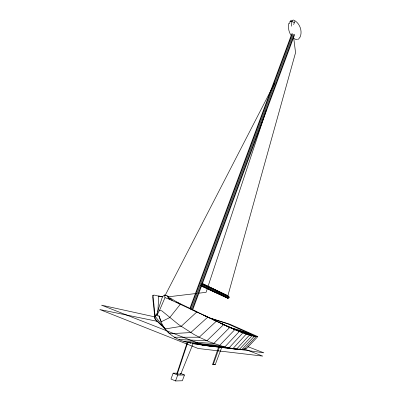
<?xml version="1.0" encoding="UTF-8"?>
<svg xmlns="http://www.w3.org/2000/svg" width="401" height="401" viewBox="0 0 401 401"><rect width="100%" height="100%" fill="white"/><g stroke="black" fill="none" stroke-linecap="round" stroke-linejoin="round"><path stroke-width="0.6" d="M291.301 26.21L291.873 21.479L292.625 20.276L293.592 20.05C299.908 22.792 303.041 31.849 299.717 37.794M157.874 311.737L158.686 296.043C157.242 296.209 152.816 293.808 152.56 296.098M288.88 23.163C287.873 27.298 288.7 31.744 291.006 35.308M289.632 23.714L289.993 21.684L290.84 20.476L292.073 20.22M188.049 342.489C174.229 339.903 162.365 330.203 159.167 316.158L156.756 315.612L158.179 309.803L162.47 296.69L164.49 295.001L166.926 295.778L169.483 299.291L233.001 328.805M293.642 24.586L294.85 21.338M187.723 342.494L187.252 342.309L176.821 373.837L177.287 374.033L187.723 342.494L190.796 342.92M207.252 288.765L206.074 292.334L198.675 293.211M207.838 286.986L266.565 109.308M221.758 347.356L215.212 364.679L213.232 364.584L212.63 364.344L218.53 347.301M213.232 364.584L219.497 347.01M175.543 380.95L177.713 375.055L184.45 375.02L182.35 380.75L175.543 380.95L170.986 379.045L173.157 373.166L177.523 373.181M200.846 285.803L227.723 298.259L228.936 297.883L229.171 297.236L228.49 296.169L202.299 283.682M189.884 308.409L291.838 33.754M190.204 309.221L292.459 33.639M191.102 309.562L293.126 34.421M192.019 309.888L294.159 34.26M192.6 310.078L294.58 34.762M177.287 374.033L180.801 374.033L193.257 343.261M156.756 315.612L159.533 310.319L165.001 297.642L164.49 295.001M165.032 295.632L274.75 82.972M299.432 37.884L298.635 39.067L297.467 39.378M159.533 310.319L161.914 310.915L178.545 324.524L194.039 334.484L200.204 337.702L209.603 341.908L224.194 346.845L232.886 348.685L246.254 334.088L252.881 336.008L257.808 336.604L246.46 348.599L242.861 349.406L236.455 349.246L205.277 345.532L192.104 343.446M157.809 312.945C155.418 314.439 153.453 318.294 156.159 320.439L161.598 325.472M296.905 39.208L295.993 39.498L294.179 38.641M167.869 296.86L196.831 293.427M289.993 21.684L291.873 21.479L294.219 22.591M174.285 337.211L199.207 337.226L216.485 321.091L203.543 315.261M215.342 346.439L212.395 346.253M179.102 339.577L206.911 340.77L223.703 324.529L213.497 319.998M212.63 364.344L215.212 364.679M183.894 341.356L213.743 343.517L229.798 327.376L220.204 323.156M211.402 346.173L206.315 345.662M193.247 343.677L224.791 347.005L239.297 331.467L246.254 334.088L221.953 323.963M243.086 349.045L244.324 349.181L256.219 336.544L250.018 333.817L236.846 329.988M197.758 344.429L229.011 347.938L242.886 332.865L233.302 328.685M216.811 346.67L218.65 346.875M220.49 347.081L221.713 347.216M224.164 347.492L225.387 347.627M230.901 348.238L232.129 348.379M238.254 349.06L241.933 349.466L254.284 336.279L246.876 333.036M202.114 345.091L235.031 348.95M236.264 349.096L239.342 349.456L252.028 335.812L243.633 332.143M162.931 296.76L158.686 296.043L162.641 296.93M232.886 348.685L236.455 349.246L249.472 335.106L240.299 331.111M157.312 321.326L99.849 309.557L198.169 348.494L262.68 356.088L244.59 349.091M154.781 316.885L101.568 305.181L199.873 343.837L263.828 352.82L248.074 346.75M190.38 343.061L190.956 343.191M250.018 333.817L250.404 333.908L227.472 323.727L210.304 318.304M189.217 342.785L188.635 342.639L219.593 345.482L234.841 329.607L239.297 331.467L229.633 327.251M165.001 297.642L169.483 299.291L167.633 296.174L166.821 295.738M229.974 327.587L238.52 329.913L248.876 333.832M239.467 331.356L239.893 331.492M207.282 317.156L230.064 324.324L257.808 336.604M229.532 327.452L228.64 327.171M170.209 297.983L180.375 304.209L169.758 317.552L161.307 321.762L158.901 315.697M180.57 373.416L184.45 375.02M180.34 373.842L180.801 374.033M173.157 373.166L177.713 375.055M233.623 329.076L234.841 329.607L225.838 325.667M194.269 310.71L207.908 317.006L190.756 332.559L169.603 333.772L154.951 318.625L152.626 296.71M201.593 285.813L228.38 298.274M200.831 285.597L205.883 287.943M207.006 288.464L226.65 297.587M201.668 285.106L228.936 297.883M201.949 284.364L229.171 297.236M207.147 286.324L209.382 287.387M215.532 290.314L219.447 292.174M225.598 295.096L226.715 295.627M201.763 283.617L229.001 296.58M202.144 283.417L227.878 295.743L295.557 52.676L293.627 37.278M176.651 301.943L196.971 311.828L181.172 326.354L165.162 328.94L155.097 316.234L153.002 295.246M157.628 321.447L157.899 321.602M157.362 321.286L156.159 320.439M167.528 296.133L168.199 296.605M227.212 297.848L227.723 298.259M167.633 296.174L172.295 300.56"/></g></svg>
